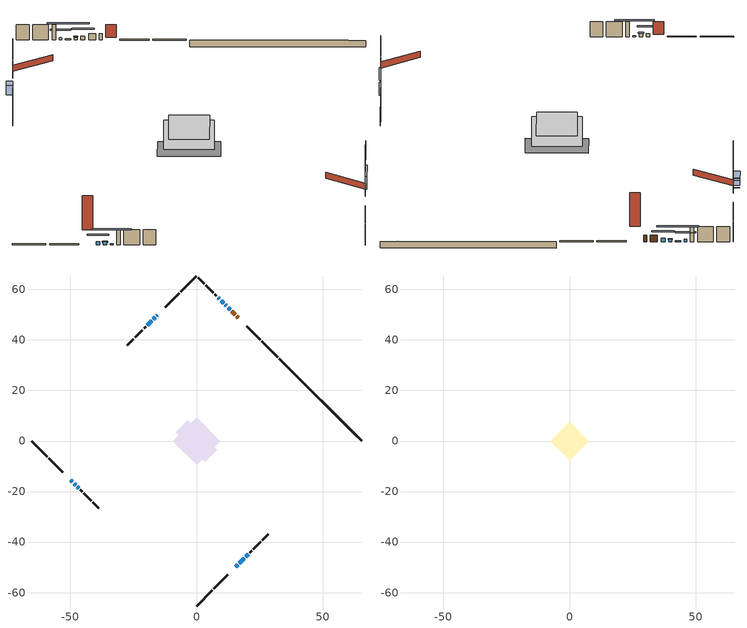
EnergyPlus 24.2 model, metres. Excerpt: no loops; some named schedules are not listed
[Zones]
conditioned space
 floor adiabatic (AdiabaticFloorConstruction): -9.32,0 0,9.32 9.32,0 0,-9.32 z2.96
 floor foundation (Slab1 construction): -8.14,3.53 -3.53,8.14 8.14,-3.53 3.53,-8.14 z-1.59
 wall outside (RimJoist1 construction): 0,-65.29 6.26,-59.03 / -65.29,0 -59.03,-6.26 / 0,65.29 -6.26,59.03 / 32.09,33.2 25.82,39.46 z0.52:0.82
 wall outside (RimJoist2 construction): 6.92,-58.37 12.29,-53 / -58.37,-6.92 -53,-12.29 / -6.92,58.37 -12.29,53 / 25.17,40.12 19.8,45.49 z0.52:0.82
 wall outside (AdiabaticWallConstruction 1): 16.55,48.74 15.97,49.32 / 15.32,49.97 13.98,51.31 z0.52:2.55
 wall outside (AdiabaticWallConstruction): 15.54,-49.75 16.22,-49.06 z0.52:2.12; 13.32,51.96 12.52,52.77 z0.52:1.66; -49.75,-15.54 -49.1,-16.19 / 16.88,-48.41 18.93,-46.36 z0.52:1.49; 11.86,53.43 11.37,53.91 / 9.06,56.23 8.57,56.72 z0.52:1.28; -48.44,-16.85 -47.78,-17.51 z0.52:1.46; 10.72,54.57 9.71,55.58 / -47.12,-18.17 -46.62,-18.67 z0.52:0.88; -15.54,49.75 -15.65,49.64 z0.52:2.15; 19.58,-45.7 20.45,-44.84 z0.52:1.54; -16.31,48.98 -17.1,48.19 z0.52:2.07; -17.75,47.54 -19.4,45.88 z0.52:2.1
 wall outside (Wall1 construction): 21.1,-44.18 21.79,-43.5 / -45.96,-19.33 -45.28,-20.01 / -20.06,45.23 -20.74,44.55 / 7.91,57.37 7.23,58.06 z0.52:5.4
 wall outside (Wall2 construction): 22.44,-42.85 25.34,-39.95 / -44.62,-20.67 -41.73,-23.56 / -21.4,43.89 -24.3,40.99 / 6.57,58.71 3.68,61.61 z0.52:5.4
 wall outside (Wall3 construction): 26,-39.29 28.36,-36.93 / -41.07,-24.22 -38.7,-26.58 / -24.95,40.34 -27.32,37.97 / 3.02,62.27 0.66,64.63 z0.52:5.4
 wall foundation (FoundationWall1 construction): 32.74,32.54,-1.59 32.74,32.54,0.52 62.03,3.25,0.52 62.03,3.25,0.35 65.29,0,0.35 65.29,0,-1.59
 window (WindowConstruction 9): 15.54,-49.75 16.22,-49.06 z0.52:2.12
 window (WindowConstruction 4): 13.32,51.96 12.52,52.77 z0.52:1.66
 window (WindowConstruction 5): -49.75,-15.54 -49.1,-16.19 z0.52:1.49
 window (WindowConstruction 6): 16.88,-48.41 18.93,-46.36 z0.52:1.49
 window (WindowConstruction 7): 11.86,53.43 11.37,53.91 z0.52:1.28
 window (WindowConstruction 8): -48.44,-16.85 -47.78,-17.51 z0.52:1.46
 window (WindowConstruction 11): 10.72,54.57 9.71,55.58 z0.52:0.88
 window (WindowConstruction 12): -47.12,-18.17 -46.62,-18.67 z0.52:0.88
 window (WindowConstruction 10): -15.54,49.75 -15.65,49.64 z0.52:2.14
 window (WindowConstruction): 19.58,-45.7 20.45,-44.84 z0.52:1.54
 window (WindowConstruction 1): -16.31,48.98 -17.1,48.19 z0.52:2.07
 window (WindowConstruction 2): -17.75,47.53 -19.4,45.88 z0.52:2.1
 window (WindowConstruction 3): 9.06,56.23 8.57,56.72 z0.52:1.28
 door (Door): 16.54,48.74 15.97,49.32 z0.52:2.55
 door (Door 1): 15.32,49.97 13.98,51.31 z0.52:2.55
 ceiling adiabatic (AdiabaticFloorConstruction): 0,-9.32 9.32,0 0,9.32 -9.32,0 z2.96
attic - vented
 floor to conditioned space (Floor1 construction Reversed): -7.56,0 0,7.56 7.56,0 0,-7.56 z5.4
 roof outside (Roof1 construction): 14.89,-50.4,5.4 7.53,-43.04,8.87 5.59,-44.98,8.87 12.95,-52.34,5.4; -50.4,-14.89,5.4 -43.04,-7.53,8.87 -44.98,-5.59,8.87 -52.34,-12.95,5.4; -14.89,50.4,5.4 -7.53,43.04,8.87 -5.59,44.98,8.87 -12.95,52.34,5.4; 17.2,48.09,5.4 9.84,40.73,8.87 11.78,38.79,8.87 19.14,46.15,5.4
shading: 17.9,-47.39 13.87,-51.42 14.16,-51.71 18.19,-47.68 z4.49; 10.84,54.45 15,50.29 15.29,50.58 11.13,54.74 z4.03; -47.42,-17.87 -51.42,-13.87 -51.71,-14.16 -47.71,-18.16 z3.86; 19.07,-46.22 16.74,-48.55 17.03,-48.84 19.36,-46.51 z1.69; 11.23,54.06 12,53.29 12.29,53.58 11.52,54.35 z1.48; -47.64,-17.65 -48.58,-16.7 -48.88,-16.99 -47.93,-17.94 z1.66; 6.31,58.98 14.12,51.17 14.41,51.46 6.6,59.27 z5.69; -43.22,-22.07 -50.52,-14.77 -50.81,-15.06 -43.51,-22.36 z5.69; -15.67,49.62 -15.53,49.76 -16.76,51 -16.9,50.86 z2.17; 22.12,-43.16 17.91,-47.38 18.2,-47.67 22.41,-43.46 z3.91; -17.74,47.55 -15.66,49.63 -16.9,50.86 -18.98,48.78 z2.98; -20.05,45.24 -17.11,48.18 -18.35,49.42 -21.29,46.48 z3.01; 6.89,58.39 10.73,54.56 11.02,54.85 7.18,58.69 z3.65
[Building]
Building 1: Terrain=Suburbs
[Site:Location]
Erieau AUT_ON: Latitude {deg}=42.25; Longitude {deg}=-81.9; Time Zone {hr}=-5; Elevation {m}=178; Keep Site Location Information=Yes
[Site:GroundTemperature:Shallow]
5.2292, 3.30147, 3.1471, 4.0619, 7.73432, 11.3896, 14.5586, 16.5661, 16.7366, 15.1039, 12.0157, 8.47254
[Site:WaterMainsTemperature]
Calculation Method=Schedule; Temperature Schedule=mains temperature schedule
[Material] Roughness=Rough; Thermal Absorptance=0.9
Name | Thickness {m} | Conductivity {W/m-K} | Density {kg/m3} | Specific Heat {J/kg-K} | Solar Absorptance | Visible Absorptance
asphalt or fiberglass shingles | 0.00635 | 0.162714 | 1121.4 | 1465.45 | 0.4 | 0.4
ceiling loosefill ins | 0.169333 | 0.0480833 | 16.02 | 1046.75 | 0.7 | 0.7
ceiling stud and cavity | 0.1397 | 0.093558 | 65.682 | 1177.47 | 0.7 | 0.7
concrete 4.0 in. | 0.1016 | 1.803125 | 2242.8 | 837.4 | 0.7 | 0.7
concrete 8.0 in. | 0.2032 | 1.803125 | 2242.8 | 837.4 | 0.7 | 0.7
door material | 0.04445 | 0.327969 | 512.64 | 1214.23 | 0.7 | 0.7
exterior vertical ins | 0.0266007 | 0.029427 | 32.04 | 1214.23 | 0.7 | 0.7
floor covering | 0.0127 | 0.0433444 | 54.468 | 1339.84 | 0.6 | 0.6
floor rigid ins; wall rigid ins 1 | 0.512978 | 0.029427 | 32.04 | 1214.23 | 0.7 | 0.7
floor stud and cavity | 0.1397 | 1.75129 | 37.0049 | 1207.88 | 0.7 | 0.7
furniture material conditioned space 1 | 0.1524 | 0.115458 | 640.8 | 1214.23 | 0.6 | 0.6
gypsum board | 0.0127 | 0.160291 | 801 | 837.4 | 0.6 | 0.6
gypsum board 1 | 0.0127 | 0.160291 | 801 | 837.4 | 0.7 | 0.7
osb sheathing 0.5 in. | 0.0127 | 0.115458 | 512.64 | 1214.23 | 0.7 | 0.7
osb sheathing 0.75 in. | 0.01905 | 0.115458 | 512.64 | 1214.23 | 0.7 | 0.7
osb sheathing 2.0 in. | 0.0508 | 0.115458 | 512.64 | 1214.23 | 0.7 | 0.7
rim joist rigid ins; wall rigid ins | 0.051816 | 0.029427 | 32.04 | 1214.23 | 0.7 | 0.7
rim joist stud and cavity | 0.0508 | 0.0405436 | 125.044 | 1163.47 | 0.6 | 0.6
rim joist stud and cavity 1 | 0.0508 | 0.275866 | 125.044 | 1163.47 | 0.6 | 0.6
wall stud and cavity | 0.1397 | 0.11824 | 139.0536 | 1170.24 | 0.7 | 0.7
wall stud and cavity 1 | 0.1397 | 0.092254 | 139.0536 | 1170.24 | 0.7 | 0.7
wall stud and cavity 2 | 0.1397 | 0.107359 | 139.0536 | 1170.24 | 0.7 | 0.7
wall stud and cavity 3 | 0.0889 | 0.380278 | 52.3479 | 1209.89 | 0.7 | 0.7
wall stud and cavity 4 | 0.0889 | 0.391764 | 83.0341 | 1211.67 | 0.7 | 0.7
wood siding | 0.0254 | 0.102417 | 544.68 | 1172.36 | 0.4 | 0.4
wood siding 1; wood siding 2; wood siding 3 | 0.0254 | 0.102417 | 544.68 | 1172.36 | 0.7 | 0.7
[WindowMaterial:SimpleGlazingSystem]
Name | U-Factor {W/m2-K} | Solar Heat Gain Coefficient
WindowMaterial | 2.0685 | 0.51
WindowMaterial 1 | 2.09405 | 0.49
WindowMaterial 10 | 2.80834 | 0.32
WindowMaterial 2 | 1.87885 | 0.63
WindowMaterial 3 | 2.20534 | 0.42
WindowMaterial 4 | 2.06793 | 0.52
WindowMaterial 5 | 2.12187 | 0.48
WindowMaterial 6 | 2.049758 | 0.53
WindowMaterial 7 | 2.12414 | 0.48
WindowMaterial 8 | 2.42507 | 0.57
WindowMaterial 9 | 2.8884 | 0.33
[Construction]
AdiabaticFloorConstruction: floor stud and cavity, floor rigid ins, osb sheathing 0.75 in., floor covering
AdiabaticWallConstruction: wood siding 2, wall rigid ins 1, wall stud and cavity 3, gypsum board
AdiabaticWallConstruction 1: wood siding 3, wall rigid ins 1, wall stud and cavity 3, gypsum board
Door; Door 1: door material
Floor1 construction Reversed: gypsum board, ceiling stud and cavity, ceiling loosefill ins
FoundationWall1 construction: concrete 8.0 in., gypsum board 1
furniture construction conditioned space 1: furniture material conditioned space 1
PartitionWallConstruction: gypsum board, wall stud and cavity 4, gypsum board
RimJoist1 construction: wood siding 1, rim joist rigid ins, osb sheathing 2.0 in., rim joist stud and cavity
RimJoist2 construction: wood siding 1, rim joist rigid ins, osb sheathing 2.0 in., rim joist stud and cavity 1
Roof1 construction: asphalt or fiberglass shingles
Slab1 construction: concrete 4.0 in.
Wall1 construction: wood siding, wall rigid ins, osb sheathing 0.5 in., wall stud and cavity, gypsum board
Wall2 construction: wood siding, wall rigid ins, osb sheathing 0.5 in., wall stud and cavity 1, gypsum board
Wall3 construction: wood siding, wall rigid ins, osb sheathing 0.5 in., wall stud and cavity 2, gypsum board
WindowConstruction: WindowMaterial
WindowConstruction 1: WindowMaterial 1
WindowConstruction 10: WindowMaterial 9
WindowConstruction 11; WindowConstruction 12: WindowMaterial 10
WindowConstruction 2: WindowMaterial 2
WindowConstruction 3; WindowConstruction 7: WindowMaterial 3
WindowConstruction 4: WindowMaterial 4
WindowConstruction 5: WindowMaterial 5
WindowConstruction 6: WindowMaterial 6
WindowConstruction 8: WindowMaterial 7
WindowConstruction 9: WindowMaterial 8
[Zone] Multiplier=1; Part of Total Floor Area=Yes
Name | Volume {m3}
attic - vented | 64.3034
conditioned space | 694
[Space]
Name | Zone | Volume {m3}
attic - vented 1 | attic - vented | 64.3034
conditioned space 1 | conditioned space | 694
[ZoneInfiltration:EffectiveLeakageArea]
infil attic - vented 1: Zone or Space=attic - vented 1; Schedule=Always On Discrete; Effective Air Leakage Area {cm2}=5480.64; Stack Coefficient=0.000241245; Wind Coefficient=1.04942e-05
[ZoneMixing]
whole house fan mix: Zone or Space=attic - vented; Schedule=Always On Continuous; Design Flow Rate Calculation Method=Flow/Zone; Design Flow Rate {m3/s}=0; Source Zone or Space=conditioned space
[SurfaceProperty:ExposedFoundationPerimeter]
Slab1: Exposed Perimeter Calculation Method=TotalExposedPerimeter; Total Exposed Perimeter {m}=46.024
[InternalMass] Zone or ZoneList=conditioned space; Space or SpaceList=conditioned space 1
Name | Construction | Surface Area {m2}
furniture mass conditioned space 1 | furniture construction conditioned space 1 | 112.56
partition wall mass | PartitionWallConstruction | 281.4
[Lights]
interior lighting: Zone or ZoneList or Space or SpaceList=conditioned space 1; Schedule=interior lighting schedule; Design Level Calculation Method=LightingLevel; Lighting Level {W}=343.2; Return Air Fraction=0; Fraction Radiant=0.6; Fraction Visible=0.2; Fraction Replaceable=1
[People]
occupants: Zone or ZoneList or Space or SpaceList=conditioned space 1; Number of People Schedule=occupants schedule; Number of People Calculation Method=People; Number of People=3; Fraction Radiant=0.314171; Sensible Heat Fraction=0.56303; Activity Level Schedule=occupants activity schedule; Carbon Dioxide Generation Rate {m3/s-W}=0; Enable ASHRAE 55 Comfort Warnings=No; Mean Radiant Temperature Calculation Type=EnclosureAveraged
[ElectricEquipment] Zone or ZoneList or Space or SpaceList=conditioned space 1; Design Level Calculation Method=EquipmentLevel
Name | Schedule | Design Level {W} | Fraction Latent | Fraction Radiant | Fraction Lost
clothes dryer | clothes dryer schedule | 140.772 | 0.015 | 0.081 | 0.85
clothes washer | clothes washer schedule | 32.1985 | 0.03 | 0.162 | 0.7
cooking range | cooking range schedule | 215.147 | 0.08 | 0.432 | 0.2
dishwasher | dishwasher schedule | 66.8632 | 0.3 | 0.18 | 0.4
fridge | fridge schedule | 72.9452 | 0 | 0.6 | 0
mech vent house fan | mech vent house fan schedule | 0 | 0 | 0 | 1
mech vent house fan cfis | mech vent house fan cfis schedule | 0 | 0 | 0 | 0
misc plug loads | misc plug loads schedule | 494.7 | 0.045 | 0.513 | 0.1
whole house fan | Always On Discrete | 0 | 0 | 0 | 1
[OtherEquipment] Zone or ZoneList or Space or SpaceList=conditioned space 1; Design Level Calculation Method=EquipmentLevel
Name | Fuel Type | Schedule | Design Level {W} | Fraction Latent | Fraction Radiant | Fraction Lost
clothes dryer 1 | Electricity | clothes dryer schedule | 0 | 0.015 | 0.081 | 0.85
cooking range 1 | Electricity | cooking range schedule | 0 | 0.08 | 0.432 | 0.2
general water use latent | None | general water use schedule | 62.594 | 1 | 0 | 0
general water use sensible | None | general water use schedule | -61.6891 | 0 | 0.6 | 0
mech vent house fan latent load | None | Always On Discrete | 0 | 1 | 0 | 0
mech vent house fan sensible load | None | Always On Discrete | 0 | 0 | 0 | 0
water heater energy adjustment1 | NaturalGas | Always On Discrete | 0.01 | 0 | 0 | 1
[ZoneInfiltration:DesignFlowRate] Zone or ZoneList or Space or SpaceList=conditioned space 1; Schedule=Always On Discrete; Design Flow Rate Calculation Method=Flow/Zone; Design Flow Rate {m3/s}=0
infil flow; natural vent flow; whole house fan flow
[Foundation:Kiva]
Foundation Kiva 1: Initial Indoor Air Temperature {C}=18; Wall Height Above Grade {m}=0.520019; Wall Depth Below Slab {m}=0.2032; Custom Block Material Name 1=exterior vertical ins; Custom Block Depth 1 {m}=2.11001; Custom Block X Position 1 {m}=0.2159; Custom Block Z Position 1 {m}=0
[Foundation:Kiva:Settings]
Soil Conductivity {W/m-K}=0.849921; Soil Density {kg/m3}=1842.3; Soil Specific Heat {J/kg-K}=418.7; Ground Solar Absorptivity=0.9; Ground Thermal Absorptivity=0.9; Ground Surface Roughness {m}=0.03; Far-Field Width {m}=40; Deep-Ground Boundary Condition=ZeroFlux; Deep-Ground Depth {m}=40; Minimum Cell Dimension {m}=0.2; Maximum Cell Growth Coefficient=3; Simulation Timestep=Timestep
[Exterior:Lights]
exterior lighting: Schedule=exterior lighting schedule; Design Level {W}=75.6
[Schedule:Constant]
Name | Hourly Value
Always On Continuous; mech vent house fan schedule; mech vent house fan cfis schedule; Always On Discrete | 1
occupants activity schedule | 117.228
fridge schedule | 0
[Schedule:Week:Daily]
interior lighting schedule Week Rule - Jan1-Jan27: interior lighting schedule day, interior lighting schedule day, interior lighting schedule day, interior lighting schedule day, interior lighting schedule day, interior lighting schedule day, interior lighting schedule day, interior lighting schedule default day, interior lighting schedule default day, interior lighting schedule default day, interior lighting schedule default day, interior lighting schedule default day
interior lighting schedule Week Rule - Jan28-Feb3: interior lighting schedule day, interior lighting schedule day, interior lighting schedule day, interior lighting schedule day, interior lighting schedule day 1, interior lighting schedule day 1, interior lighting schedule day 1, interior lighting schedule default day, interior lighting schedule default day, interior lighting schedule default day, interior lighting schedule default day, interior lighting schedule default day
interior lighting schedule Week Rule - Feb4-Feb24: interior lighting schedule day 1, interior lighting schedule day 1, interior lighting schedule day 1, interior lighting schedule day 1, interior lighting schedule day 1, interior lighting schedule day 1, interior lighting schedule day 1, interior lighting schedule default day, interior lighting schedule default day, interior lighting schedule default day, interior lighting schedule default day, interior lighting schedule default day
interior lighting schedule Week Rule - Feb25-Mar3: interior lighting schedule day 1, interior lighting schedule day 1, interior lighting schedule day 1, interior lighting schedule day 1, interior lighting schedule day 2, interior lighting schedule day 2, interior lighting schedule day 2, interior lighting schedule default day, interior lighting schedule default day, interior lighting schedule default day, interior lighting schedule default day, interior lighting schedule default day
interior lighting schedule Week Rule - Mar4-Mar31: interior lighting schedule day 2, interior lighting schedule day 2, interior lighting schedule day 2, interior lighting schedule day 2, interior lighting schedule day 2, interior lighting schedule day 2, interior lighting schedule day 2, interior lighting schedule default day, interior lighting schedule default day, interior lighting schedule default day, interior lighting schedule default day, interior lighting schedule default day
interior lighting schedule Week Rule - Apr1-Apr28: interior lighting schedule day 3, interior lighting schedule day 3, interior lighting schedule day 3, interior lighting schedule day 3, interior lighting schedule day 3, interior lighting schedule day 3, interior lighting schedule day 3, interior lighting schedule default day, interior lighting schedule default day, interior lighting schedule default day, interior lighting schedule default day, interior lighting schedule default day
interior lighting schedule Week Rule - Apr29-May5: interior lighting schedule day 3, interior lighting schedule day 3, interior lighting schedule day 4, interior lighting schedule day 4, interior lighting schedule day 4, interior lighting schedule day 4, interior lighting schedule day 4, interior lighting schedule default day, interior lighting schedule default day, interior lighting schedule default day, interior lighting schedule default day, interior lighting schedule default day
interior lighting schedule Week Rule - May6-May26: interior lighting schedule day 4, interior lighting schedule day 4, interior lighting schedule day 4, interior lighting schedule day 4, interior lighting schedule day 4, interior lighting schedule day 4, interior lighting schedule day 4, interior lighting schedule default day, interior lighting schedule default day, interior lighting schedule default day, interior lighting schedule default day, interior lighting schedule default day
interior lighting schedule Week Rule - May27-Jun2: interior lighting schedule day 4, interior lighting schedule day 4, interior lighting schedule day 4, interior lighting schedule day 4, interior lighting schedule day 4, interior lighting schedule day 5, interior lighting schedule day 5, interior lighting schedule default day, interior lighting schedule default day, interior lighting schedule default day, interior lighting schedule default day, interior lighting schedule default day
interior lighting schedule Week Rule - Jun3-Jun30: interior lighting schedule day 5, interior lighting schedule day 5, interior lighting schedule day 5, interior lighting schedule day 5, interior lighting schedule day 5, interior lighting schedule day 5, interior lighting schedule day 5, interior lighting schedule default day, interior lighting schedule default day, interior lighting schedule default day, interior lighting schedule default day, interior lighting schedule default day
interior lighting schedule Week Rule - Jul1-Jul28: interior lighting schedule day 6, interior lighting schedule day 6, interior lighting schedule day 6, interior lighting schedule day 6, interior lighting schedule day 6, interior lighting schedule day 6, interior lighting schedule day 6, interior lighting schedule default day, interior lighting schedule default day, interior lighting schedule default day, interior lighting schedule default day, interior lighting schedule default day
interior lighting schedule Week Rule - Jul29-Aug4: interior lighting schedule day 6, interior lighting schedule day 6, interior lighting schedule day 6, interior lighting schedule day 7, interior lighting schedule day 7, interior lighting schedule day 7, interior lighting schedule day 7, interior lighting schedule default day, interior lighting schedule default day, interior lighting schedule default day, interior lighting schedule default day, interior lighting schedule default day
interior lighting schedule Week Rule - Aug5-Aug25: interior lighting schedule day 7, interior lighting schedule day 7, interior lighting schedule day 7, interior lighting schedule day 7, interior lighting schedule day 7, interior lighting schedule day 7, interior lighting schedule day 7, interior lighting schedule default day, interior lighting schedule default day, interior lighting schedule default day, interior lighting schedule default day, interior lighting schedule default day
interior lighting schedule Week Rule - Aug26-Sep1: interior lighting schedule day 7, interior lighting schedule day 7, interior lighting schedule day 7, interior lighting schedule day 7, interior lighting schedule day 7, interior lighting schedule day 7, interior lighting schedule day 8, interior lighting schedule default day, interior lighting schedule default day, interior lighting schedule default day, interior lighting schedule default day, interior lighting schedule default day
interior lighting schedule Week Rule - Sep2-Sep29: interior lighting schedule day 8, interior lighting schedule day 8, interior lighting schedule day 8, interior lighting schedule day 8, interior lighting schedule day 8, interior lighting schedule day 8, interior lighting schedule day 8, interior lighting schedule default day, interior lighting schedule default day, interior lighting schedule default day, interior lighting schedule default day, interior lighting schedule default day
interior lighting schedule Week Rule - Sep30-Oct6: interior lighting schedule day 8, interior lighting schedule day 9, interior lighting schedule day 9, interior lighting schedule day 9, interior lighting schedule day 9, interior lighting schedule day 9, interior lighting schedule day 9, interior lighting schedule default day, interior lighting schedule default day, interior lighting schedule default day, interior lighting schedule default day, interior lighting schedule default day
interior lighting schedule Week Rule - Oct7-Oct27: interior lighting schedule day 9, interior lighting schedule day 9, interior lighting schedule day 9, interior lighting schedule day 9, interior lighting schedule day 9, interior lighting schedule day 9, interior lighting schedule day 9, interior lighting schedule default day, interior lighting schedule default day, interior lighting schedule default day, interior lighting schedule default day, interior lighting schedule default day
interior lighting schedule Week Rule - Oct28-Nov3: interior lighting schedule day 9, interior lighting schedule day 9, interior lighting schedule day 9, interior lighting schedule day 9, interior lighting schedule day 10, interior lighting schedule day 10, interior lighting schedule day 10, interior lighting schedule default day, interior lighting schedule default day, interior lighting schedule default day, interior lighting schedule default day, interior lighting schedule default day
interior lighting schedule Week Rule - Nov4-Nov24: interior lighting schedule day 10, interior lighting schedule day 10, interior lighting schedule day 10, interior lighting schedule day 10, interior lighting schedule day 10, interior lighting schedule day 10, interior lighting schedule day 10, interior lighting schedule default day, interior lighting schedule default day, interior lighting schedule default day, interior lighting schedule default day, interior lighting schedule default day
interior lighting schedule Week Rule - Nov25-Dec1: interior lighting schedule day 10, interior lighting schedule day 10, interior lighting schedule day 10, interior lighting schedule day 10, interior lighting schedule day 10, interior lighting schedule day 10, interior lighting schedule day 11, interior lighting schedule default day, interior lighting schedule default day, interior lighting schedule default day, interior lighting schedule default day, interior lighting schedule default day
interior lighting schedule Week Rule - Dec2-Dec31: interior lighting schedule day 11, interior lighting schedule day 11, interior lighting schedule day 11, interior lighting schedule day 11, interior lighting schedule day 11, interior lighting schedule day 11, interior lighting schedule day 11, interior lighting schedule default day, interior lighting schedule default day, interior lighting schedule default day, interior lighting schedule default day, interior lighting schedule default day
occupants schedule Week Rule - Jan1-Dec31: occupants schedule day, occupants schedule day, occupants schedule day, occupants schedule day, occupants schedule day, occupants schedule day, occupants schedule day, occupants schedule default day, occupants schedule default day, occupants schedule default day, occupants schedule default day, occupants schedule default day
clothes dryer schedule Week Rule - Jan1-Dec31: clothes dryer schedule day, clothes dryer schedule day, clothes dryer schedule day, clothes dryer schedule day, clothes dryer schedule day, clothes dryer schedule day, clothes dryer schedule day, clothes dryer schedule default day, clothes dryer schedule default day, clothes dryer schedule default day, clothes dryer schedule default day, clothes dryer schedule default day
clothes washer schedule Week Rule - Jan1-Dec31: clothes washer schedule day, clothes washer schedule day, clothes washer schedule day, clothes washer schedule day, clothes washer schedule day, clothes washer schedule day, clothes washer schedule day, clothes washer schedule default day, clothes washer schedule default day, clothes washer schedule default day, clothes washer schedule default day, clothes washer schedule default day
cooking range schedule Week Rule - Jan1-Dec31: cooking range schedule day, cooking range schedule day, cooking range schedule day, cooking range schedule day, cooking range schedule day, cooking range schedule day, cooking range schedule day, cooking range schedule default day, cooking range schedule default day, cooking range schedule default day, cooking range schedule default day, cooking range schedule default day
dishwasher schedule Week Rule - Jan1-Dec31: dishwasher schedule day, dishwasher schedule day, dishwasher schedule day, dishwasher schedule day, dishwasher schedule day, dishwasher schedule day, dishwasher schedule day, dishwasher schedule default day, dishwasher schedule default day, dishwasher schedule default day, dishwasher schedule default day, dishwasher schedule default day
misc plug loads schedule Week Rule - Jan1-Dec31: misc plug loads schedule day, misc plug loads schedule day, misc plug loads schedule day, misc plug loads schedule day, misc plug loads schedule day, misc plug loads schedule day, misc plug loads schedule day, misc plug loads schedule default day, misc plug loads schedule default day, misc plug loads schedule default day, misc plug loads schedule default day, misc plug loads schedule default day
general water use schedule Week Rule - Jan1-Dec31: general water use schedule day, general water use schedule day, general water use schedule day, general water use schedule day, general water use schedule day, general water use schedule day, general water use schedule day, general water use schedule default day, general water use schedule default day, general water use schedule default day, general water use schedule default day, general water use schedule default day
exterior lighting schedule Week Rule - Jan1-Jan27: exterior lighting schedule day, exterior lighting schedule day, exterior lighting schedule day, exterior lighting schedule day, exterior lighting schedule day, exterior lighting schedule day, exterior lighting schedule day, exterior lighting schedule default day, exterior lighting schedule default day, exterior lighting schedule default day, exterior lighting schedule default day, exterior lighting schedule default day
exterior lighting schedule Week Rule - Jan28-Feb3: exterior lighting schedule day, exterior lighting schedule day, exterior lighting schedule day, exterior lighting schedule day, exterior lighting schedule day 1, exterior lighting schedule day 1, exterior lighting schedule day 1, exterior lighting schedule default day, exterior lighting schedule default day, exterior lighting schedule default day, exterior lighting schedule default day, exterior lighting schedule default day
exterior lighting schedule Week Rule - Feb4-Feb24: exterior lighting schedule day 1, exterior lighting schedule day 1, exterior lighting schedule day 1, exterior lighting schedule day 1, exterior lighting schedule day 1, exterior lighting schedule day 1, exterior lighting schedule day 1, exterior lighting schedule default day, exterior lighting schedule default day, exterior lighting schedule default day, exterior lighting schedule default day, exterior lighting schedule default day
exterior lighting schedule Week Rule - Feb25-Mar3: exterior lighting schedule day 1, exterior lighting schedule day 1, exterior lighting schedule day 1, exterior lighting schedule day 1, exterior lighting schedule day 2, exterior lighting schedule day 2, exterior lighting schedule day 2, exterior lighting schedule default day, exterior lighting schedule default day, exterior lighting schedule default day, exterior lighting schedule default day, exterior lighting schedule default day
exterior lighting schedule Week Rule - Mar4-Mar31: exterior lighting schedule day 2, exterior lighting schedule day 2, exterior lighting schedule day 2, exterior lighting schedule day 2, exterior lighting schedule day 2, exterior lighting schedule day 2, exterior lighting schedule day 2, exterior lighting schedule default day, exterior lighting schedule default day, exterior lighting schedule default day, exterior lighting schedule default day, exterior lighting schedule default day
exterior lighting schedule Week Rule - Apr1-Apr28: exterior lighting schedule day 3, exterior lighting schedule day 3, exterior lighting schedule day 3, exterior lighting schedule day 3, exterior lighting schedule day 3, exterior lighting schedule day 3, exterior lighting schedule day 3, exterior lighting schedule default day, exterior lighting schedule default day, exterior lighting schedule default day, exterior lighting schedule default day, exterior lighting schedule default day
exterior lighting schedule Week Rule - Apr29-May5: exterior lighting schedule day 3, exterior lighting schedule day 3, exterior lighting schedule day 4, exterior lighting schedule day 4, exterior lighting schedule day 4, exterior lighting schedule day 4, exterior lighting schedule day 4, exterior lighting schedule default day, exterior lighting schedule default day, exterior lighting schedule default day, exterior lighting schedule default day, exterior lighting schedule default day
exterior lighting schedule Week Rule - May6-May26: exterior lighting schedule day 4, exterior lighting schedule day 4, exterior lighting schedule day 4, exterior lighting schedule day 4, exterior lighting schedule day 4, exterior lighting schedule day 4, exterior lighting schedule day 4, exterior lighting schedule default day, exterior lighting schedule default day, exterior lighting schedule default day, exterior lighting schedule default day, exterior lighting schedule default day
exterior lighting schedule Week Rule - May27-Jun2: exterior lighting schedule day 4, exterior lighting schedule day 4, exterior lighting schedule day 4, exterior lighting schedule day 4, exterior lighting schedule day 4, exterior lighting schedule day 5, exterior lighting schedule day 5, exterior lighting schedule default day, exterior lighting schedule default day, exterior lighting schedule default day, exterior lighting schedule default day, exterior lighting schedule default day
exterior lighting schedule Week Rule - Jun3-Jun30: exterior lighting schedule day 5, exterior lighting schedule day 5, exterior lighting schedule day 5, exterior lighting schedule day 5, exterior lighting schedule day 5, exterior lighting schedule day 5, exterior lighting schedule day 5, exterior lighting schedule default day, exterior lighting schedule default day, exterior lighting schedule default day, exterior lighting schedule default day, exterior lighting schedule default day
exterior lighting schedule Week Rule - Jul1-Jul28: exterior lighting schedule day 6, exterior lighting schedule day 6, exterior lighting schedule day 6, exterior lighting schedule day 6, exterior lighting schedule day 6, exterior lighting schedule day 6, exterior lighting schedule day 6, exterior lighting schedule default day, exterior lighting schedule default day, exterior lighting schedule default day, exterior lighting schedule default day, exterior lighting schedule default day
exterior lighting schedule Week Rule - Jul29-Aug4: exterior lighting schedule day 6, exterior lighting schedule day 6, exterior lighting schedule day 6, exterior lighting schedule day 7, exterior lighting schedule day 7, exterior lighting schedule day 7, exterior lighting schedule day 7, exterior lighting schedule default day, exterior lighting schedule default day, exterior lighting schedule default day, exterior lighting schedule default day, exterior lighting schedule default day
exterior lighting schedule Week Rule - Aug5-Aug25: exterior lighting schedule day 7, exterior lighting schedule day 7, exterior lighting schedule day 7, exterior lighting schedule day 7, exterior lighting schedule day 7, exterior lighting schedule day 7, exterior lighting schedule day 7, exterior lighting schedule default day, exterior lighting schedule default day, exterior lighting schedule default day, exterior lighting schedule default day, exterior lighting schedule default day
exterior lighting schedule Week Rule - Aug26-Sep1: exterior lighting schedule day 7, exterior lighting schedule day 7, exterior lighting schedule day 7, exterior lighting schedule day 7, exterior lighting schedule day 7, exterior lighting schedule day 7, exterior lighting schedule day 8, exterior lighting schedule default day, exterior lighting schedule default day, exterior lighting schedule default day, exterior lighting schedule default day, exterior lighting schedule default day
exterior lighting schedule Week Rule - Sep2-Sep29: exterior lighting schedule day 8, exterior lighting schedule day 8, exterior lighting schedule day 8, exterior lighting schedule day 8, exterior lighting schedule day 8, exterior lighting schedule day 8, exterior lighting schedule day 8, exterior lighting schedule default day, exterior lighting schedule default day, exterior lighting schedule default day, exterior lighting schedule default day, exterior lighting schedule default day
exterior lighting schedule Week Rule - Sep30-Oct6: exterior lighting schedule day 8, exterior lighting schedule day 9, exterior lighting schedule day 9, exterior lighting schedule day 9, exterior lighting schedule day 9, exterior lighting schedule day 9, exterior lighting schedule day 9, exterior lighting schedule default day, exterior lighting schedule default day, exterior lighting schedule default day, exterior lighting schedule default day, exterior lighting schedule default day
exterior lighting schedule Week Rule - Oct7-Oct27: exterior lighting schedule day 9, exterior lighting schedule day 9, exterior lighting schedule day 9, exterior lighting schedule day 9, exterior lighting schedule day 9, exterior lighting schedule day 9, exterior lighting schedule day 9, exterior lighting schedule default day, exterior lighting schedule default day, exterior lighting schedule default day, exterior lighting schedule default day, exterior lighting schedule default day
exterior lighting schedule Week Rule - Oct28-Nov3: exterior lighting schedule day 9, exterior lighting schedule day 9, exterior lighting schedule day 9, exterior lighting schedule day 9, exterior lighting schedule day 10, exterior lighting schedule day 10, exterior lighting schedule day 10, exterior lighting schedule default day, exterior lighting schedule default day, exterior lighting schedule default day, exterior lighting schedule default day, exterior lighting schedule default day
exterior lighting schedule Week Rule - Nov4-Nov24: exterior lighting schedule day 10, exterior lighting schedule day 10, exterior lighting schedule day 10, exterior lighting schedule day 10, exterior lighting schedule day 10, exterior lighting schedule day 10, exterior lighting schedule day 10, exterior lighting schedule default day, exterior lighting schedule default day, exterior lighting schedule default day, exterior lighting schedule default day, exterior lighting schedule default day
[Schedule:Year]
interior lighting schedule: interior lighting schedule Week Rule - Jan1-Jan27, 1, 1, 1, 27, interior lighting schedule Week Rule - Jan28-Feb3, 1, 28, 2, 3, interior lighting schedule Week Rule - Feb4-Feb24, 2, 4, 2, 24, interior lighting schedule Week Rule - Feb25-Mar3, 2, 25, 3, 3, interior lighting schedule Week Rule - Mar4-Mar31, 3, 4, 3, 31, interior lighting schedule Week Rule - Apr1-Apr28, 4, 1, 4, 28, interior lighting schedule Week Rule - Apr29-May5, 4, 29, 5, 5, interior lighting schedule Week Rule - May6-May26, 5, 6, 5, 26, interior lighting schedule Week Rule - May27-Jun2, 5, 27, 6, 2, interior lighting schedule Week Rule - Jun3-Jun30, 6, 3, 6, 30, interior lighting schedule Week Rule - Jul1-Jul28, 7, 1, 7, 28, interior lighting schedule Week Rule - Jul29-Aug4, 7, 29, 8, 4, interior lighting schedule Week Rule - Aug5-Aug25, 8, 5, 8, 25, interior lighting schedule Week Rule - Aug26-Sep1, 8, 26, 9, 1, interior lighting schedule Week Rule - Sep2-Sep29, 9, 2, 9, 29, interior lighting schedule Week Rule - Sep30-Oct6, 9, 30, 10, 6, interior lighting schedule Week Rule - Oct7-Oct27, 10, 7, 10, 27, interior lighting schedule Week Rule - Oct28-Nov3, 10, 28, 11, 3, interior lighting schedule Week Rule - Nov4-Nov24, 11, 4, 11, 24, interior lighting schedule Week Rule - Nov25-Dec1, 11, 25, 12, 1, interior lighting schedule Week Rule - Dec2-Dec31, 12, 2, 12, 31
occupants schedule: occupants schedule Week Rule - Jan1-Dec31, 1, 1, 12, 31
clothes dryer schedule: clothes dryer schedule Week Rule - Jan1-Dec31, 1, 1, 12, 31
clothes washer schedule: clothes washer schedule Week Rule - Jan1-Dec31, 1, 1, 12, 31
cooking range schedule: cooking range schedule Week Rule - Jan1-Dec31, 1, 1, 12, 31
dishwasher schedule: dishwasher schedule Week Rule - Jan1-Dec31, 1, 1, 12, 31
misc plug loads schedule: misc plug loads schedule Week Rule - Jan1-Dec31, 1, 1, 12, 31
general water use schedule: general water use schedule Week Rule - Jan1-Dec31, 1, 1, 12, 31
exterior lighting schedule: exterior lighting schedule Week Rule - Jan1-Jan27, 1, 1, 1, 27, exterior lighting schedule Week Rule - Jan28-Feb3, 1, 28, 2, 3, exterior lighting schedule Week Rule - Feb4-Feb24, 2, 4, 2, 24, exterior lighting schedule Week Rule - Feb25-Mar3, 2, 25, 3, 3, exterior lighting schedule Week Rule - Mar4-Mar31, 3, 4, 3, 31, exterior lighting schedule Week Rule - Apr1-Apr28, 4, 1, 4, 28, exterior lighting schedule Week Rule - Apr29-May5, 4, 29, 5, 5, exterior lighting schedule Week Rule - May6-May26, 5, 6, 5, 26, exterior lighting schedule Week Rule - May27-Jun2, 5, 27, 6, 2, exterior lighting schedule Week Rule - Jun3-Jun30, 6, 3, 6, 30, exterior lighting schedule Week Rule - Jul1-Jul28, 7, 1, 7, 28, exterior lighting schedule Week Rule - Jul29-Aug4, 7, 29, 8, 4, exterior lighting schedule Week Rule - Aug5-Aug25, 8, 5, 8, 25, exterior lighting schedule Week Rule - Aug26-Sep1, 8, 26, 9, 1, exterior lighting schedule Week Rule - Sep2-Sep29, 9, 2, 9, 29, exterior lighting schedule Week Rule - Sep30-Oct6, 9, 30, 10, 6, exterior lighting schedule Week Rule - Oct7-Oct27, 10, 7, 10, 27, exterior lighting schedule Week Rule - Oct28-Nov3, 10, 28, 11, 3, exterior lighting schedule Week Rule - Nov4-Nov24, 11, 4, 11, 24, exterior lighting schedule Week Rule - Nov25-Dec1, 11, 25, 12, 1, exterior lighting schedule Week Rule - Dec2-Dec31, 12, 2, 12, 31
[Schedule:Compact]
mains temperature schedule: Through: 01/01, For: AllDays, Until: 24:00, 8.89333, Through: 01/02, For: AllDays, Until: 24:00, 8.82722, Through: 01/03, For: AllDays, Until: 24:00, 8.76167, Through: 01/04, For: AllDays, Until: 24:00, 8.69778, Through: 01/05, For: AllDays, Until: 24:00, 8.635, Through: 01/06, For: AllDays, Until: 24:00, 8.57333, Through: 01/07, For: AllDays, Until: 24:00, 8.51333, Through: 01/08, For: AllDays, Until: 24:00, 8.455, Through: 01/09, For: AllDays, Until: 24:00, 8.39778, Through: 01/10, For: AllDays, Until: 24:00, 8.34167, Through: 01/11, For: AllDays, Until: 24:00, 8.28722, Through: 01/12, For: AllDays, Until: 24:00, 8.23444, Through: 01/13, For: AllDays, Until: 24:00, 8.18278, Through: 01/14, For: AllDays, Until: 24:00, 8.13222, Through: 01/15, For: AllDays, Until: 24:00, 8.08389, Through: 01/16, For: AllDays, Until: 24:00, 8.03667, Through: 01/17, For: AllDays, Until: 24:00, 7.99111, Through: 01/18, For: AllDays, Until: 24:00, 7.94667, Through: 01/19, For: AllDays, Until: 24:00, 7.90389, Through: 01/20, For: AllDays, Until: 24:00, 7.86278, Through: 01/21, For: AllDays, Until: 24:00, 7.82333, Through: 01/22, For: AllDays, Until: 24:00, 7.78556, Through: 01/23, For: AllDays, Until: 24:00, 7.74889, Through: 01/24, For: AllDays, Until: 24:00, 7.71444, Through: 01/25, For: AllDays, Until: 24:00, 7.68111, Through: 01/26, For: AllDays, Until: 24:00, 7.64944, Through: 01/27, For: AllDays, Until: 24:00, 7.61944, Through: 01/28, For: AllDays, Until: 24:00, 7.59111, Through: 01/29, For: AllDays, Until: 24:00, 7.56444, Through: 01/30, For: AllDays, Until: 24:00, 7.53944, Through: 01/31, For: AllDays, Until: 24:00, 7.51611, Through: 02/01, For: AllDays, Until: 24:00, 7.49444, Through: 02/02, For: AllDays, Until: 24:00, 7.47389, Through: 02/03, For: AllDays, Until: 24:00, 7.45556, Through: 02/04, For: AllDays, Until: 24:00, 7.43889, Through: 02/05, For: AllDays, Until: 24:00, 7.42389, Through: 02/06, For: AllDays, Until: 24:00, 7.41056, Through: 02/07, For: AllDays, Until: 24:00, 7.39889, Through: 02/08, For: AllDays, Until: 24:00, 7.38833, Through: 02/09, For: AllDays, Until: 24:00, 7.38, Through: 02/10, For: AllDays, Until: 24:00, 7.37389, Through: 02/11, For: AllDays, Until: 24:00, 7.36889, Through: 02/12, For: AllDays, Until: 24:00, 7.36556, Through: 02/13, For: AllDays, Until: 24:00, 7.36389, Through: 02/14, For: AllDays, Until: 24:00, 7.36389, Through: 02/15, For: AllDays, Until: 24:00, 7.36611, Through: 02/16, For: AllDays, Until: 24:00, 7.36944, Through: 02/17, For: AllDays, Until: 24:00, 7.375, Through: 02/18, For: AllDays, Until: 24:00, 7.38167, Through: 02/19, For: AllDays, Until: 24:00, 7.39056, Through: 02/20, For: AllDays, Until: 24:00, 7.40056, Through: 02/21, For: AllDays, Until: 24:00, 7.41278, Through: 02/22, For: AllDays, Until: 24:00, 7.42667, Through: 02/23, For: AllDays, Until: 24:00, 7.44222, Through: 02/24, For: AllDays, Until: 24:00, 7.45889, Through: 02/25, For: AllDays, Until: 24:00, 7.47778, Through: 02/26, For: AllDays, Until: 24:00, 7.49833, Through: 02/27, For: AllDays, Until: 24:00, 7.52056, Through: 02/28, For: AllDays, Until: 24:00, 7.54444, Through: 03/01, For: AllDays, Until: 24:00, 7.56944, Through: 03/02, For: AllDays, Until: 24:00, 7.59667, Through: 03/03, For: AllDays, Until: 24:00, 7.62556, Through: 03/04, For: AllDays, Until: 24:00, 7.65556, Through: 03/05, For: AllDays, Until: 24:00, 7.68778, Through: 03/06, For: AllDays, Until: 24:00, 7.72111, Through: 03/07, For: AllDays, Until: 24:00, 7.75611, Through: 03/08, For: AllDays, Until: 24:00, 7.79278, Through: 03/09, For: AllDays, Until: 24:00, 7.83111, Through: 03/10, For: AllDays, Until: 24:00, 7.87111, Through: 03/11, For: AllDays, Until: 24:00, 7.91222, Through: 03/12, For: AllDays, Until: 24:00, 7.95556, Through: 03/13, For: AllDays, Until: 24:00, 8, Through: 03/14, For: AllDays, Until: 24:00, 8.04556, Through: 03/15, For: AllDays, Until: 24:00, 8.09333, Through: 03/16, For: AllDays, Until: 24:00, 8.14222, Through: 03/17, For: AllDays, Until: 24:00, 8.19278, Through: 03/18, For: AllDays, Until: 24:00, 8.24444, Through: 03/19, For: AllDays, Until: 24:00, 8.29778, Through: 03/20, For: AllDays, Until: 24:00, 8.35278, Through: 03/21, For: AllDays, Until: 24:00, 8.40889, Through: 03/22, For: AllDays, Until: 24:00, 8.46611, Through: 03/23, For: AllDays, Until: 24:00, 8.52556, Through: 03/24, For: AllDays, Until: 24:00, 8.58556, Through: 03/25, For: AllDays, Until: 24:00, 8.64722, Through: 03/26, For: AllDays, Until: 24:00, 8.71, Through: 03/27, For: AllDays, Until: 24:00, 8.77444, Through: 03/28, For: AllDays, Until: 24:00, 8.84, Through: 03/29, For: AllDays, Until: 24:00, 8.90667, Through: 03/30, For: AllDays, Until: 24:00, 8.975, Through: 03/31, For: AllDays, Until: 24:00, 9.04389, Through: 04/01, For: AllDays, Until: 24:00, 9.11444, Through: 04/02, For: AllDays, Until: 24:00, 9.18611, Through: 04/03, For: AllDays, Until: 24:00, 9.25889, Through: 04/04, For: AllDays, Until: 24:00, 9.33278, Through: 04/05, For: AllDays, Until: 24:00, 9.40833, Through: 04/06, For: AllDays, Until: 24:00, 9.48444, Through: 04/07, For: AllDays, Until: 24:00, 9.56167, Through: 04/08, For: AllDays, Until: 24:00, 9.64, Through: 04/09, For: AllDays, Until: 24:00, 9.71889, Through: 04/10, For: AllDays, Until: 24:00, 9.79944, Through: 04/11, For: AllDays, Until: 24:00, 9.88056, Through: 04/12, For: AllDays, Until: 24:00, 9.96333, Through: 04/13, For: AllDays, Until: 24:00, 10.0461, Through: 04/14, For: AllDays, Until: 24:00, 10.1306, Through: 04/15, For: AllDays, Until: 24:00, 10.2156, Through: 04/16, For: AllDays, Until: 24:00, 10.3011, Through: 04/17, For: AllDays, Until: 24:00, 10.3878, Through: 04/18, For: AllDays, Until: 24:00, 10.4756, Through: 04/19, For: AllDays, Until: 24:00, 10.5639, Through: 04/20, For: AllDays, Until: 24:00, 10.6528, Through: 04/21, For: AllDays, Until: 24:00, 10.7422, Through: 04/22, For: AllDays, Until: 24:00, 10.8328, Through: 04/23, For: AllDays, Until: 24:00, 10.9239, Through: 04/24, For: AllDays, Until: 24:00, 11.0156, Through: 04/25, For: AllDays, Until: 24:00, 11.1083, Through: 04/26, For: AllDays, Until: 24:00, 11.2011, Through: 04/27, For: AllDays, Until: 24:00, 11.295, Through: 04/28, For: AllDays, Until: 24:00, 11.3889, Through: 04/29, For: AllDays, Until: 24:00, 11.4833, Through: 04/30, For: AllDays, Until: 24:00, 11.5783, Through: 05/01, For: AllDays, Until: 24:00, 11.6739, Through: 05/02, For: AllDays, Until: 24:00, 11.77, Through: 05/03, For: AllDays, Until: 24:00, 11.8661, Through: 05/04, For: AllDays, Until: 24:00, 11.9633, Through: 05/05, For: AllDays, Until: 24:00, 12.06, Through: 05/06, For: AllDays, Until: 24:00, 12.1578, Through: 05/07, For: AllDays, Until: 24:00, 12.255, Through: 05/08, For: AllDays, Until: 24:00, 12.3533, Through: 05/09, For: AllDays, Until: 24:00, 12.4511, Through: 05/10, For: AllDays, Until: 24:00, 12.5494, Through: 05/11, For: AllDays, Until: 24:00, 12.6483, Through: 05/12, For: AllDays, Until: 24:00, 12.7467, Through: 05/13, For: AllDays, Until: 24:00, 12.8456, Through: 05/14, For: AllDays, Until: 24:00, 12.9444, Through: 05/15, For: AllDays, Until: 24:00, 13.0433, Through: 05/16, For: AllDays, Until: 24:00, 13.1422, Through: 05/17, For: AllDays, Until: 24:00, 13.2411, Through: 05/18, For: AllDays, Until: 24:00, 13.34, Through: 05/19, For: AllDays, Until: 24:00, 13.4383, Through: 05/20, For: AllDays, Until: 24:00, 13.5372, Through: 05/21, For: AllDays, Until: 24:00, 13.6356, Through: 05/22, For: AllDays, Until: 24:00, 13.7339, Through: 05/23, For: AllDays, Until: 24:00, 13.8322, Through: 05/24, For: AllDays, Until: 24:00, 13.9306, Through: 05/25, For: AllDays, Until: 24:00, 14.0283, Through: 05/26, For: AllDays, Until: 24:00, 14.1256, Through: 05/27, For: AllDays, Until: 24:00, 14.2228, Through: 05/28, For: AllDays, Until: 24:00, 14.3194, Through: 05/29, For: AllDays, Until: 24:00, 14.4161, Through: 05/30, For: AllDays, Until: 24:00, 14.5122, Through: 05/31, For: AllDays, Until: 24:00, 14.6078, Through: 06/01, For: AllDays, Until: 24:00, 14.7033, Through: 06/02, For: AllDays, Until: 24:00, 14.7978, Through: 06/03, For: AllDays, Until: 24:00, 14.8922, Through: 06/04, For: AllDays, Until: 24:00, 14.9861, Through: 06/05, For: AllDays, Until: 24:00, 15.0789, Through: 06/06, For: AllDays, Until: 24:00, 15.1717, Through: 06/07, For: AllDays, Until: 24:00, 15.2639, Through: 06/08, For: AllDays, Until: 24:00, 15.355, Through: 06/09, For: AllDays, Until: 24:00, 15.4456, Through: 06/10, For: AllDays, Until: 24:00, 15.5356, Through: 06/11, For: AllDays, Until: 24:00, 15.625, Through: 06/12, For: AllDays, Until: 24:00, 15.7139, Through: 06/13, For: AllDays, Until: 24:00, 15.8017, Through: 06/14, For: AllDays, Until: 24:00, 15.8883, Through: 06/15, For: AllDays, Until: 24:00, 15.9744, Through: 06/16, For: AllDays, Until: 24:00, 16.06, Through: 06/17, For: AllDays, Until: 24:00, 16.1444, Through: 06/18, For: AllDays, Until: 24:00, 16.2278, Through: 06/19, For: AllDays, Until: 24:00, 16.3106, Through: 06/20, For: AllDays, Until: 24:00, 16.3922, Through: 06/21, For: AllDays, Until: 24:00, 16.4728, Through: 06/22, For: AllDays, Until: 24:00, 16.5522, Through: 06/23, For: AllDays, Until: 24:00, 16.6311, Through: 06/24, For: AllDays, Until: 24:00, 16.7089, Through: 06/25, For: AllDays, Until: 24:00, 16.7856, Through: 06/26, For: AllDays, Until: 24:00, 16.8606, Through: 06/27, For: AllDays, Until: 24:00, 16.935, Through: 06/28, For: AllDays, Until: 24:00, 17.0083, Through: 06/29, For: AllDays, Until: 24:00, 17.0806, Through: 06/30, For: AllDays, Until: 24:00, 17.1511, Through: 07/01, For: AllDays, Until: 24:00, 17.2211, Through: 07/02, For: AllDays, Until: 24:00, 17.2894, Through: 07/03, For: AllDays, Until: 24:00, 17.3567, Through: 07/04, For: AllDays, Until: 24:00, 17.4228, Through: 07/05, For: AllDays, Until: 24:00, 17.4878, Through: 07/06, For: AllDays, Until: 24:00, 17.5511, Through: 07/07, For: AllDays, Until: 24:00, 17.6133, Through: 07/08, For: AllDays, Until: 24:00, 17.6739, Through: 07/09, For: AllDays, Until: 24:00, 17.7333, Through: 07/10, For: AllDays, Until: 24:00, 17.7911, Through: 07/11, For: AllDays, Until: 24:00, 17.8478, Through: 07/12, For: AllDays, Until: 24:00, 17.9033, Through: 07/13, For: AllDays, Until: 24:00, 17.9572, Through: 07/14, For: AllDays, Until: 24:00, 18.0094, Through: 07/15, For: AllDays, Until: 24:00, 18.0606, Through: 07/16, For: AllDays, Until: 24:00, 18.11, Through: 07/17, For: AllDays, Until: 24:00, 18.1578, Through: 07/18, For: AllDays, Until: 24:00, 18.2044, Through: 07/19, For: AllDays, Until: 24:00, 18.2494, Through: 07/20, For: AllDays, Until: 24:00, 18.2928, Through: 07/21, For: AllDays, Until: 24:00, 18.335, Through: 07/22, For: AllDays, Until: 24:00, 18.3756, Through: 07/23, For: AllDays, Until: 24:00, 18.4139, Through: 07/24, For: AllDays, Until: 24:00, 18.4517, Through: 07/25, For: AllDays, Until: 24:00, 18.4872, Through: 07/26, For: AllDays, Until: 24:00, 18.5211, Through: 07/27, For: AllDays, Until: 24:00, 18.5539, Through: 07/28, For: AllDays, Until: 24:00, 18.5844, Through: 07/29, For: AllDays, Until: 24:00, 18.6139, Through: 07/30, For: AllDays, Until: 24:00, 18.6417, Through: 07/31, For: AllDays, Until: 24:00, 18.6678, Through: 08/01, For: AllDays, Until: 24:00, 18.6917, Through: 08/02, For: AllDays, Until: 24:00, 18.7144, Through: 08/03, For: AllDays, Until: 24:00, 18.7356, Through: 08/04, For: AllDays, Until: 24:00, 18.755, Through: 08/05, For: AllDays, Until: 24:00, 18.7728, Through: 08/06, For: AllDays, Until: 24:00, 18.7889, Through: 08/07, For: AllDays, Until: 24:00, 18.8028, Through: 08/08, For: AllDays, Until: 24:00, 18.8156, Through: 08/09, For: AllDays, Until: 24:00, 18.8267, Through: 08/10, For: AllDays, Until: 24:00, 18.8361, Through: 08/11, For: AllDays, Until: 24:00, 18.8433, Through: 08/12, For: AllDays, Until: 24:00, 18.8494, Through: 08/13, For: AllDays, Until: 24:00, 18.8533, Through: 08/14, For: AllDays, Until: 24:00, 18.8561, Through: 08/15, For: AllDays, Until: 24:00, 18.8567, Through: 08/16, For: AllDays, Until: 24:00, 18.8561, Through: 08/17, For: AllDays, Until: 24:00, 18.8533, Through: 08/18, For: AllDays, Until: 24:00, 18.8489, Through: 08/19, For: AllDays, Until: 24:00, 18.8428, Through: 08/20, For: AllDays, Until: 24:00, 18.835, Through: 08/21, For: AllDays, Until: 24:00, 18.8256, Through: 08/22, For: AllDays, Until: 24:00, 18.8144, Through: 08/23, For: AllDays, Until: 24:00, 18.8017, Through: 08/24, For: AllDays, Until: 24:00, 18.7872, Through: 08/25, For: AllDays, Until: 24:00, 18.7711, Through: 08/26, For: AllDays, Until: 24:00, 18.7533, Through: 08/27, For: AllDays, Until: 24:00, 18.7339, Through: 08/28, For: AllDays, Until: 24:00, 18.7128, Through: 08/29, For: AllDays, Until: 24:00, 18.69, Through: 08/30, For: AllDays, Until: 24:00, 18.6656, Through: 08/31, For: AllDays, Until: 24:00, 18.6394, Through: 09/01, For: AllDays, Until: 24:00, 18.6117, Through: 09/02, For: AllDays, Until: 24:00, 18.5822, Through: 09/03, For: AllDays, Until: 24:00, 18.5511, Through: 09/04, For: AllDays, Until: 24:00, 18.5183, Through: 09/05, For: AllDays, Until: 24:00, 18.4839, Through: 09/06, For: AllDays, Until: 24:00, 18.4483, Through: 09/07, For: AllDays, Until: 24:00, 18.4111, Through: 09/08, For: AllDays, Until: 24:00, 18.3717, Through: 09/09, For: AllDays, Until: 24:00, 18.3311, Through: 09/10, For: AllDays, Until: 24:00, 18.2894, Through: 09/11, For: AllDays, Until: 24:00, 18.2456, Through: 09/12, For: AllDays, Until: 24:00, 18.2006, Through: 09/13, For: AllDays, Until: 24:00, 18.1539, Through: 09/14, For: AllDays, Until: 24:00, 18.1056, Through: 09/15, For: AllDays, Until: 24:00, 18.0561, Through: 09/16, For: AllDays, Until: 24:00, 18.005, Through: 09/17, For: AllDays, Until: 24:00, 17.9528, Through: 09/18, For: AllDays, Until: 24:00, 17.8983, Through: 09/19, For: AllDays, Until: 24:00, 17.8433, Through: 09/20, For: AllDays, Until: 24:00, 17.7867, Through: 09/21, For: AllDays, Until: 24:00, 17.7283, Through: 09/22, For: AllDays, Until: 24:00, 17.6689, Through: 09/23, For: AllDays, Until: 24:00, 17.6078, Through: 09/24, For: AllDays, Until: 24:00, 17.5456, Through: 09/25, For: AllDays, Until: 24:00, 17.4822, Through: 09/26, For: AllDays, Until: 24:00, 17.4172, Through: 09/27, For: AllDays, Until: 24:00, 17.3511, Through: 09/28, For: AllDays, Until: 24:00, 17.2839, Through: 09/29, For: AllDays, Until: 24:00, 17.215, Through: 09/30, For: AllDays, Until: 24:00, 17.1456, Through: 10/01, For: AllDays, Until: 24:00, 17.0744, Through: 10/02, For: AllDays, Until: 24:00, 17.0022, Through: 10/03, For: AllDays, Until: 24:00, 16.9289, Through: 10/04, For: AllDays, Until: 24:00, 16.8544, Through: 10/05, For: AllDays, Until: 24:00, 16.7789, Through: 10/06, For: AllDays, Until: 24:00, 16.7022, Through: 10/07, For: AllDays, Until: 24:00, 16.6244, Through: 10/08, For: AllDays, Until: 24:00, 16.5456, Through: 10/09, For: AllDays, Until: 24:00, 16.4661, Through: 10/10, For: AllDays, Until: 24:00, 16.385, Through: 10/11, For: AllDays, Until: 24:00, 16.3033, Through: 10/12, For: AllDays, Until: 24:00, 16.2206, Through: 10/13, For: AllDays, Until: 24:00, 16.1372, Through: 10/14, For: AllDays, Until: 24:00, 16.0528, Through: 10/15, For: AllDays, Until: 24:00, 15.9672, Through: 10/16, For: AllDays, Until: 24:00, 15.8811, Through: 10/17, For: AllDays, Until: 24:00, 15.7939, Through: 10/18, For: AllDays, Until: 24:00, 15.7061, Through: 10/19, For: AllDays, Until: 24:00, 15.6172, Through: 10/20, For: AllDays, Until: 24:00, 15.5283, Through: 10/21, For: AllDays, Until: 24:00, 15.4383, Through: 10/22, For: AllDays, Until: 24:00, 15.3472, Through: 10/23, For: AllDays, Until: 24:00, 15.2561, Through: 10/24, For: AllDays, Until: 24:00, 15.1639, Through: 10/25, For: AllDays, Until: 24:00, 15.0711, Through: 10/26, For: AllDays, Until: 24:00, 14.9778, Through: 10/27, For: AllDays, Until: 24:00, 14.8839, Through: 10/28, For: AllDays, Until: 24:00, 14.79, Through: 10/29, For: AllDays, Until: 24:00, 14.695, Through: 10/30, For: AllDays, Until: 24:00, 14.6, Through: 10/31, For: AllDays, Until: 24:00, 14.5039, Through: 11/01, For: AllDays, Until: 24:00, 14.4078, Through: 11/02, For: AllDays, Until: 24:00, 14.3111, Through: 11/03, For: AllDays, Until: 24:00, 14.2144, Through: 11/04, For: AllDays, Until: 24:00, 14.1172, Through: 11/05, For: AllDays, Until: 24:00, 14.02, Through: 11/06, For: AllDays, Until: 24:00, 13.9222, Through: 11/07, For: AllDays, Until: 24:00, 13.8239, Through: 11/08, For: AllDays, Until: 24:00, 13.7256, Through: 11/09, For: AllDays, Until: 24:00, 13.6272, Through: 11/10, For: AllDays, Until: 24:00, 13.5289, Through: 11/11, For: AllDays, Until: 24:00, 13.43, Through: 11/12, For: AllDays, Until: 24:00, 13.3311, Through: 11/13, For: AllDays, Until: 24:00, 13.2322, Through: 11/14, For: AllDays, Until: 24:00, 13.1333, Through: 11/15, For: AllDays, Until: 24:00, 13.0344, Through: 11/16, For: AllDays, Until: 24:00, 12.9356, Through: 11/17, For: AllDays, Until: 24:00, 12.8372, Through: 11/18, For: AllDays, Until: 24:00, 12.7383, Through: 11/19, For: AllDays, Until: 24:00, 12.6394, Through: 11/20, For: AllDays, Until: 24:00, 12.5411, Through: 11/21, For: AllDays, Until: 24:00, 12.4428, Through: 11/22, For: AllDays, Until: 24:00, 12.3444, Through: 11/23, For: AllDays, Until: 24:00, 12.2467, Through: 11/24, For: AllDays, Until: 24:00, 12.1494, Through: 11/25, For: AllDays, Until: 24:00, 12.0517, Through: 11/26, For: AllDays, Until: 24:00, 11.955, Through: 11/27, For: AllDays, Until: 24:00, 11.8583, Through: 11/28, For: AllDays, Until: 24:00, 11.7617, Through: 11/29, For: AllDays, Until: 24:00, 11.6661, Through: 11/30, For: AllDays, Until: 24:00, 11.5706, Through: 12/01, For: AllDays, Until: 24:00, 11.4756, Through: 12/02, For: AllDays, Until: 24:00, 11.3806, Through: 12/03, For: AllDays, Until: 24:00, 11.2867, Through: 12/04, For: AllDays, Until: 24:00, 11.1933, Through: 12/05, For: AllDays, Until: 24:00, 11.1, Through: 12/06, For: AllDays, Until: 24:00, 11.0078, Through: 12/07, For: AllDays, Until: 24:00, 10.9161, Through: 12/08, For: AllDays, Until: 24:00, 10.825, Through: 12/09, For: AllDays, Until: 24:00, 10.735, Through: 12/10, For: AllDays, Until: 24:00, 10.645, Through: 12/11, For: AllDays, Until: 24:00, 10.5561, Through: 12/12, For: AllDays, Until: 24:00, 10.4678, Through: 12/13, For: AllDays, Until: 24:00, 10.3806, Through: 12/14, For: AllDays, Until: 24:00, 10.2939, Through: 12/15, For: AllDays, Until: 24:00, 10.2083, Through: 12/16, For: AllDays, Until: 24:00, 10.1233, Through: 12/17, For: AllDays, Until: 24:00, 10.0389, Through: 12/18, For: AllDays, Until: 24:00, 9.95611, Through: 12/19, For: AllDays, Until: 24:00, 9.87389, Through: 12/20, For: AllDays, Until: 24:00, 9.79278, Through: 12/21, For: AllDays, Until: 24:00, 9.71222, Through: 12/22, For: AllDays, Until: 24:00, 9.63333, Through: 12/23, For: AllDays, Until: 24:00, 9.555, Through: 12/24, For: AllDays, Until: 24:00, 9.47778, Through: 12/25, For: AllDays, Until: 24:00, 9.40167, Through: 12/26, For: AllDays, Until: 24:00, 9.32667, Through: 12/27, For: AllDays, Until: 24:00, 9.25278, Through: 12/28, For: AllDays, Until: 24:00, 9.18, Through: 12/29, For: AllDays, Until: 24:00, 9.10833, Through: 12/30, For: AllDays, Until: 24:00, 9.03833, Through: 12/31, For: AllDays, Until: 24:00, 8.96889
